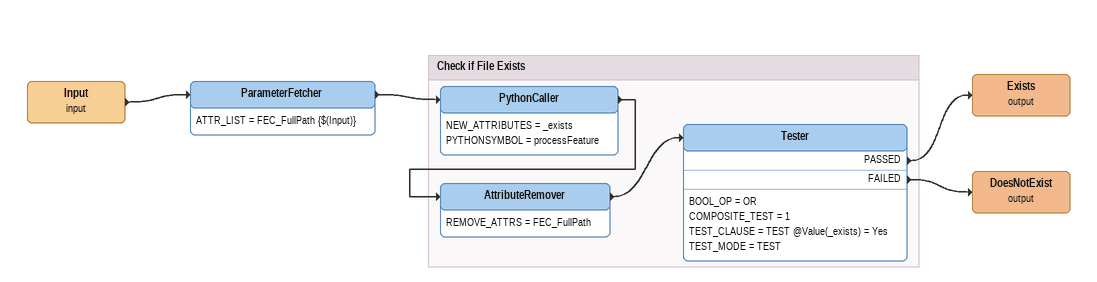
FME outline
Input (input)
    -> ParameterFetcher
ParameterFetcher
    ATTR_LIST = FEC_FullPath {$(Input)}
    -> PythonCaller
Exists (output)
DoesNotExist (output)

Bookmark: Check if File Exists
PythonCaller
    NEW_ATTRIBUTES = _exists
    PYTHONSYMBOL = processFeature
    -> AttributeRemover
AttributeRemover
    REMOVE_ATTRS = FEC_FullPath
    -> Tester
Tester
    BOOL_OP = OR
    COMPOSITE_TEST = 1
    TEST_CLAUSE = TEST @Value(_exists) = Yes
    TEST_MODE = TEST
    PASSED -> Exists (output)
    FAILED -> DoesNotExist (output)
